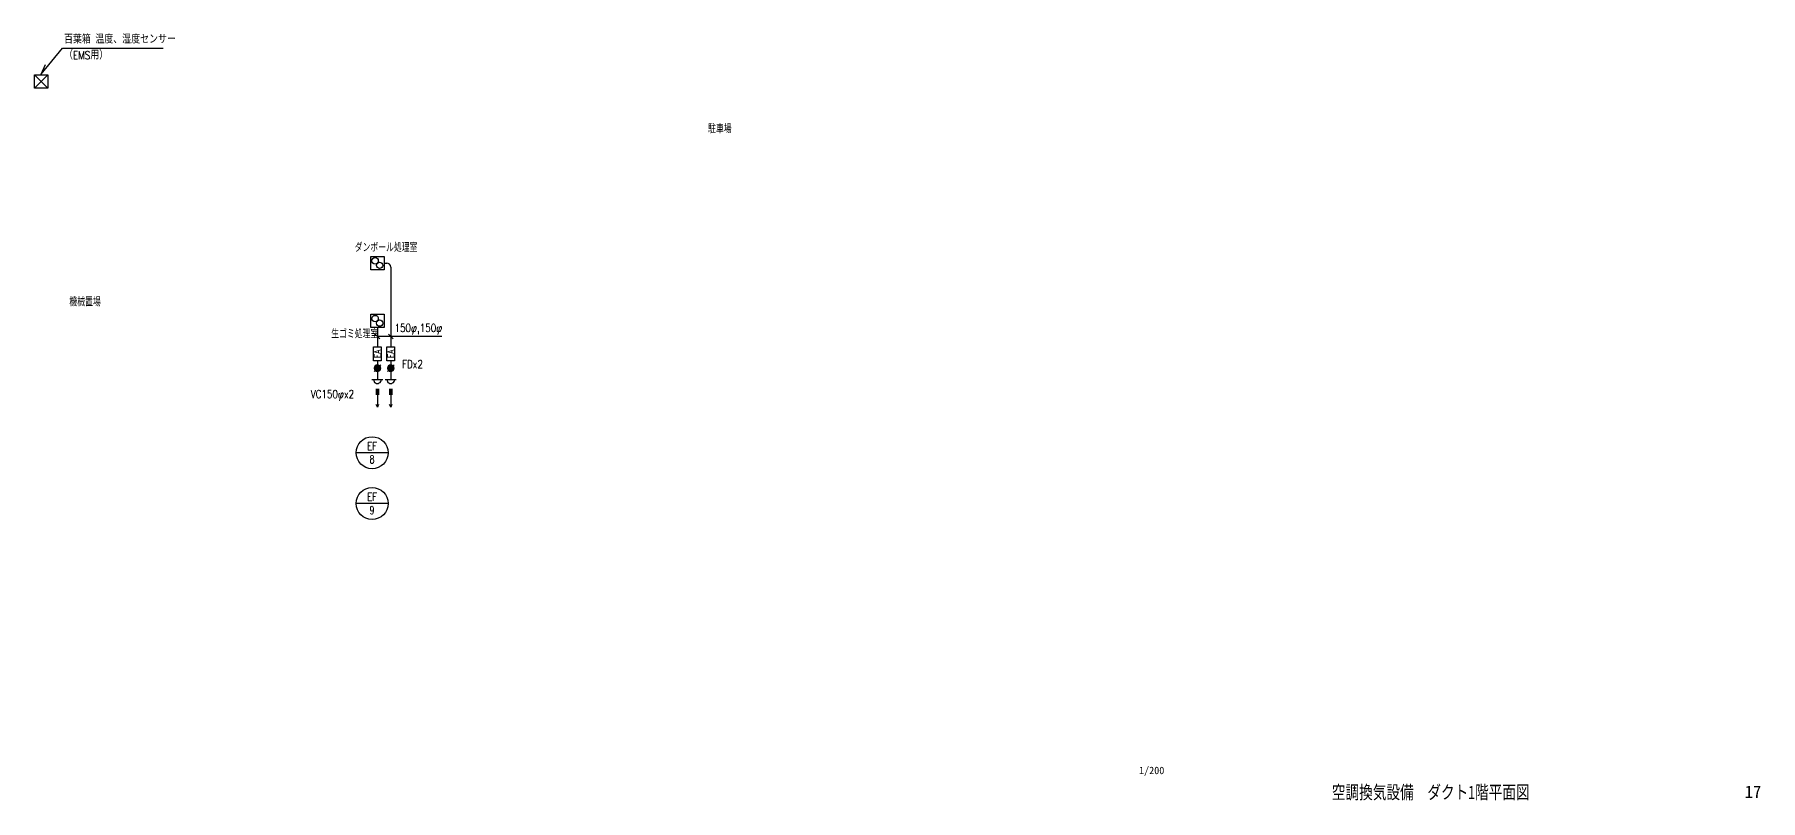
# Model space of a CAD drawing. Header units: millimetres. Extents: x 16327 to 175141, y 1745 to 56935.
# Drawn here: x 16327 to 81040, y 1745 to 30465 of the extents above; entities that cross this region are included whole.
import ezdxf
from ezdxf.enums import TextEntityAlignment as Align

# ---------------------------------------------------------------- set-up
doc = ezdxf.new("R2010")
doc.units = ezdxf.units.MM
doc.header["$LTSCALE"] = 0.2
doc.linetypes.add('DASHED', pattern=[19.05, 12.7, -6.35])
for name, color, linetype in [('00_確認事項', 10, 'DASHED'), ('10機器､器具', 2, 'Continuous'), ('1_機器番号', 3, 'Continuous'), ('22EA(排気ダクト)', 1, 'Continuous'), ('91引出線､表', 7, 'Continuous'), ('92設備記述', 3, 'Continuous'), ('94吹出､吸込', 3, 'Continuous'), ('A_室名1', 8, 'Continuous'), ('枠内記述', 3, 'Continuous')]:
    doc.layers.add(name, color=color, linetype=linetype)
doc.layers.add('hojo', color=165, linetype='Continuous', plot=False)
doc.styles.get("Standard").update_dxf_attribs({"font": 'simplex.shx', "width": 0.8, "bigfont": 'extfont2.shx'})
doc.styles.add('ゴシック', font='MS Gothic.ttf', dxfattribs={"height": 4})

# ---------------------------------------------------------------- blocks, each defined once
blk = doc.blocks.new('換気扇A')
at = {"layer": '10機器､器具'}
blk.add_lwpolyline([(-250, 250), (250, 250), (250, -250), (-250, -250)], close=True, dxfattribs=at)
for centre in [(-85, 85), (85, -85)]:
    blk.add_circle(centre, 120, dxfattribs=at)
blk = doc.blocks.new('ベントキャップ')
at = {"layer": '10機器､器具'}
blk.add_line((0, -175), (0, 175), dxfattribs=at)
blk.add_arc((0, 0), 120, 270, 90, dxfattribs=at)
blk = doc.blocks.new('吹出')
at = {"layer": '94吹出､吸込'}
for p, q in [((0, 32.998625), (192.5, 32.998625)), ((0, 0), (577.5, 0)), ((486.83415, 32.998625), (577.5, 0)), ((577.5, 0), (486.83415, -32.998625)), ((0, -32.998625), (192.5, -32.998625))]:
    blk.add_line(p, q, dxfattribs=at)
blk = doc.blocks.new('EA')
at = {"layer": 'hojo'}
blk.add_lwpolyline([(-265, 145), (265, 145), (265, -145), (-265, -145)], close=True, dxfattribs=at)
at = {"layer": '22EA(排気ダクト)', "color": 3, "width": 0.8}
blk.add_text('EA', height=250, dxfattribs=at).set_placement((0, -124), align=Align.CENTER)
blk = doc.blocks.new('FD')
at = {"layer": '10機器､器具', "linetype": 'Continuous'}
for p, q in [((-103, -8), (8, 103)), ((-103, -103), (103, 103)), ((-101, 22), (-22, 101)), ((-99, -30), (30, 99)), ((-90, -50), (50, 90)), ((-79, -66), (66, 79)), ((-66, -79), (79, 66)), ((-50, -90), (90, 50)), ((-30, -99), (99, 30)), ((-8, -103), (103, 8)), ((22, -101), (101, -22))]:
    blk.add_line(p, q, dxfattribs=at)
blk.add_ellipse((0, 0), major_axis=(-72.9, 72.9), ratio=1, start_param=3.926991, end_param=10.210176, dxfattribs=at)

msp = doc.modelspace()

# ---------------------------------------------------------------- linework, layer by layer
at = {"layer": '10機器､器具'}
for p, q in [((16326.61, 28455.3), (16826.61, 28955.3)), ((16326.61, 28955.3), (16826.61, 28455.3))]:
    msp.add_line(p, q, dxfattribs=at)
msp.add_lwpolyline([(16326.61, 28955.3), (16826.61, 28955.3), (16826.61, 28455.3), (16326.61, 28455.3)], close=True, dxfattribs=at)
at = {"layer": '1_機器番号'}
for p, q in [((29583.58, 14785.76), (28383.58, 14785.76)), ((29583.58, 12881.34), (28383.58, 12881.34))]:
    msp.add_line(p, q, dxfattribs=at)
for centre in [(28983.58, 14785.76), (28983.58, 12881.34)]:
    msp.add_circle(centre, 600, dxfattribs=at)
at = {"layer": '22EA(排気ダクト)'}
for p, q in [((29431.69, 21893.59), (29531.69, 21893.59)), ((29681.69, 21743.6), (29681.71, 18754.38)), ((29181.69, 19478.43), (29181.7, 18754.37)), ((29181.71, 18224.37), (29181.72, 17524.87)), ((29681.71, 18224.38), (29681.72, 17524.87))]:
    msp.add_line(p, q, dxfattribs=at)
msp.add_arc((29531.69, 21743.59), 150, 0.0004023, 90, dxfattribs=at)
at = {"layer": '91引出線､表'}
for p, q in [((16576.61, 28976.96), (17379.78, 29957.14)), ((17379.78, 29957.14), (21149.7, 29957.14)), ((16576.61, 28976.96), (16741.42, 29341.43)), ((29093.3, 19232.22), (29270.08, 19055.44)), ((31596.82, 19143.84), (29181.69, 19143.84)), ((29593.32, 19232.23), (29770.09, 19055.45))]:
    msp.add_line(p, q, dxfattribs=at)

# ---------------------------------------------------------------- block references
at = {"xscale": 1.2, "yscale": 1.2, "zscale": 1.2}
for p in [(29181.71, 17951.49), (29681.72, 17951.49)]:
    msp.add_blockref('FD', p, dxfattribs=at)
at = {"layer": '00_確認事項'}
for p in [(29181.69, 21893.59), (29181.69, 19728.43)]:
    msp.add_blockref('換気扇A', p, dxfattribs=at)
at = {"layer": '10機器､器具', "xscale": 1.2, "yscale": 1.2, "zscale": 1.2, "rotation": 270}
for p in [(29181.69, 17524.87), (29681.69, 17524.87)]:
    msp.add_blockref('ベントキャップ', p, dxfattribs=at)
at = {"layer": '22EA(排気ダクト)', "rotation": 90}
for p in [(29181.71, 18489.52), (29681.71, 18489.53)]:
    msp.add_blockref('EA', p, dxfattribs=at)
at = {"layer": '94吹出､吸込', "xscale": 1.2, "yscale": 1.2, "zscale": 1.2, "rotation": 270}
for p in [(29181.72, 17180.87), (29681.72, 17180.87)]:
    msp.add_blockref('吹出', p, dxfattribs=at)

# ---------------------------------------------------------------- texts
at = {"layer": '1_機器番号'}
for s, width, p in [('EF', 0.8, (28983.58, 15035.76)), ('8', 0.7, (28983.58, 14535.76)), ('EF', 0.8, (28983.58, 13131.34)), ('9', 0.7, (28983.58, 12631.34))]:
    msp.add_text(s, height=300, dxfattribs=dict(at, width=width)).set_placement(p, align=Align.MIDDLE_CENTER)
at = {"layer": '92設備記述', "width": 0.8}
for s, p in [('百葉箱 温度、湿度センサー', (17432.81, 30132.14)), ('（EMS用）', (17432.81, 29538.78)), ('FDx2', (30109.19, 17958.19)), ('VC150φx2', (26683.24, 16832.87))]:
    msp.add_text(s, height=300, dxfattribs=at).set_placement(p)
msp.add_text('150φ,150φ', height=300, dxfattribs=at).set_placement((30719.37, 19415.63), align=Align.MIDDLE)
at = {"layer": 'A_室名1', "width": 0.7}
msp.add_text('駐車場', height=300, dxfattribs=at).set_placement((42024.05, 26958.86), align=Align.MIDDLE)
for s, p in [('ダンボール処理室', (28331.46, 22318.3)), ('機械置場', (17634.94, 20278.92)), ('生ゴミ処理室', (27451.11, 19078.29))]:
    msp.add_text(s, height=300, dxfattribs=at).set_placement(p)
at = {"layer": '枠内記述', "linetype": 'ByBlock', "lineweight": -2, "style": 'ゴシック'}
msp.add_text('1/200', height=280, dxfattribs=at).set_placement((57735.71, 2732.72))
at = {"layer": '枠内記述', "linetype": 'ByBlock', "lineweight": -2, "style": 'ゴシック', "width": 0.75}
msp.add_text('空調換気設備\u3000ダクト1階平面図', height=500, dxfattribs=at).set_placement((68676.13, 2055.37), align=Align.MIDDLE_CENTER)
at = {"layer": '枠内記述', "style": 'ゴシック'}
msp.add_text('17', height=460, dxfattribs=at).set_placement((80446.42, 1844.04))

doc.saveas('drawing.dxf')
